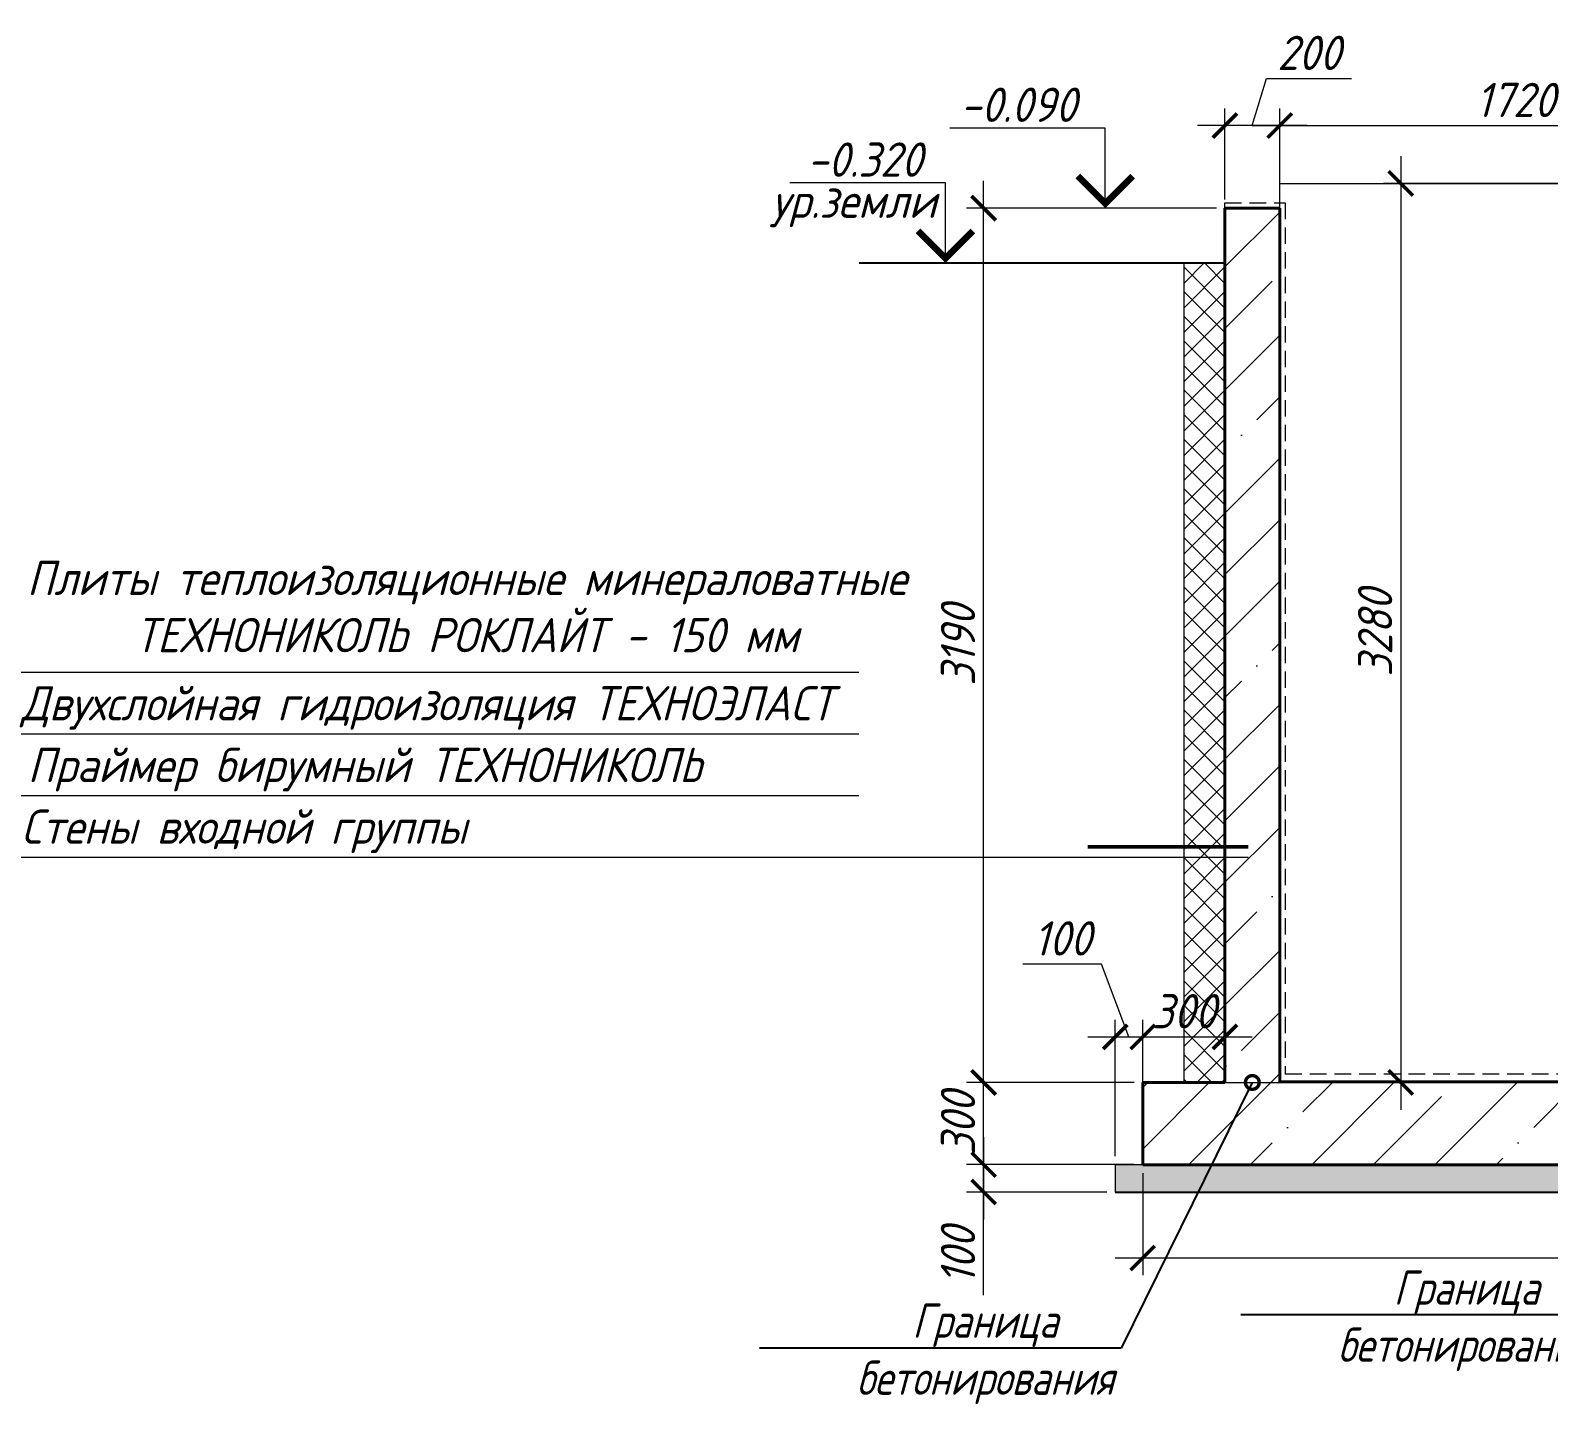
# Model space of a CAD drawing. Header units: millimetres. Extents: x 504091 to 2165846, y 135022 to 442887.
# Drawn here: x 1268310 to 1273848, y 247457 to 252475 of the extents above; entities that cross this region are included whole.
import ezdxf
from ezdxf import colors
from ezdxf.entities.mleader import LeaderData, LeaderLine
from ezdxf.math import Vec2, Vec3

# ---------------------------------------------------------------- set-up
doc = ezdxf.new("R2010")
doc.units = ezdxf.units.MM
doc.linetypes.add('IMPORT-ADSK_Штриховая_ш3 п1_5 _2_', pattern=[4.5, 3, -1.5])
doc.layers.get('Defpoints').update_dxf_attribs({"color": 255})
for name, color, linetype in [('PS_Выноски', 7, 'Continuous'), ('SGRAND', 7, 'Continuous'), ('Контур', 7, 'Continuous')]:
    doc.layers.add(name, color=color, linetype=linetype)
for name, color, linetype, lineweight in [('S-STRS', 31, 'Continuous', 9), ('Монолит тонкий', 204, 'Continuous', 9), ('Размер', 7, 'Continuous', 13), ('размеры', 7, 'Continuous', 9), ('Размеры КР', 164, 'Continuous', 9), ('СПДС_+АР_Выноски', 4, 'Continuous', 9)]:
    doc.layers.add(name, color=color, linetype=linetype, lineweight=lineweight)
doc.styles.add('GOST 2.304_new', font='isocpeur.ttf', dxfattribs={"width": 0.9, "oblique": 15})
doc.linetypes.add('zem', pattern='A,1.9,[130,ltypeshp.shx,S=2.4,R=135,X=0.5,Y=-1.8],2,[130,ltypeshp.shx,S=2.4,R=135,X=0.5,Y=-1.8],2,[130,ltypeshp.shx,S=2.4,R=135,X=0.5,Y=-1.8],3.8', length=9.7)
doc.linetypes.add('зигзаг', pattern='A,0.00254,-5.08,[131,ltypeshp.shx,S=5.08,R=0,X=-5.08,Y=0],-10.16,[131,ltypeshp.shx,S=5.08,R=180,X=5.08,Y=0],-5.08', length=20.32254)
doc.dimstyles.new('SPDS 1_50', dxfattribs={"dimscale": 50, "dimtxt": 2.5, "dimasz": 1.77, "dimexe": 1.25, "dimexo": 0.625, "dimtad": 1, "dimdec": 0, "dimrnd": 0.001, "dimzin": 9, "dimtxsty": 'GOST 2.304_new', "dimblk": 'ARCHTICK', "dimcen": 2.5, "dimdle": 2, "dimclrt": 256, "dimadec": 0, "dimazin": 2, "dimtfac": 0.75, "dimtdec": 0, "dimtmove": 1, "dimatfit": 3, "dimfxl": 0, "dimtolj": 1, "dimlwd": 9, "dimlwe": 9, "dimarcsym": 0})

# ---------------------------------------------------------------- blocks, each defined once
blk = doc.blocks.new('_DotSmall')
at = {"color": 0, "linetype": 'ByBlock', "lineweight": 35, "const_width": 0.5}
blk.add_lwpolyline([(-0.0625, 0, 1), (0.0625, 0, 1)], format="xyb", close=True, dxfattribs=at)
blk = doc.blocks.new('_ArchTick')
at = {"color": 0, "linetype": 'ByBlock', "const_width": 0.15}
blk.add_lwpolyline([(-0.5, -0.5), (0.5, 0.5)], dxfattribs=at)
blk = doc.blocks.new('*D2813')
at = {"layer": 'Defpoints', "color": 0, "lineweight": 20, "transparency": 16777216}
for p in [(1272367.1, 248802.6), (1272267.1, 248336.5), (1272367.1, 248336.5)]:
    blk.add_point(p, dxfattribs=at)
at = {"layer": 'Контур', "color": 0, "lineweight": 9, "transparency": 16777216}
for p, q in [((1272217.4, 249068.3), (1271930.1, 249068.3)), ((1272317.1, 248802.6), (1272217.4, 249068.3)), ((1272267.1, 248367.7), (1272267.1, 248865.1)), ((1272367.1, 248367.7), (1272367.1, 248865.1)), ((1272167.1, 248802.6), (1272467.1, 248802.6))]:
    blk.add_line(p, q, dxfattribs=at)
at = {"layer": 'Контур', "color": 0, "lineweight": 9, "transparency": 16777216, "xscale": 88.5, "yscale": 88.5, "zscale": 88.5, "rotation": 180}
blk.add_blockref('_ArchTick', (1272267.1, 248802.6), dxfattribs=at)
at = {"layer": 'Контур', "color": 0, "lineweight": 9, "transparency": 16777216, "xscale": 88.5, "yscale": 88.5, "zscale": 88.5}
blk.add_blockref('_ArchTick', (1272367.1, 248802.6), dxfattribs=at)
at = {"layer": 'Контур', "lineweight": 20, "transparency": 16777216, "insert": (1272073.8, 249162), "char_height": 125, "attachment_point": 5, "style": 'GOST 2.304_new'}
blk.add_mtext('\\A1;100', dxfattribs=at)
blk = doc.blocks.new('*D2814')
at = {"layer": 'Defpoints', "color": 0, "lineweight": 20, "transparency": 16777216}
for p in [(1272267.1, 248336.5), (1271787, 248236.5), (1272267.1, 248236.5)]:
    blk.add_point(p, dxfattribs=at)
at = {"layer": 'Контур', "color": 0, "lineweight": 9, "transparency": 16777216}
for p, q in [((1271787, 248436.5), (1271787, 248136.5)), ((1272235.8, 248336.5), (1271724.5, 248336.5)), ((1272235.8, 248236.5), (1271724.5, 248236.5)), ((1271787, 247860.7), (1271787, 248236.5))]:
    blk.add_line(p, q, dxfattribs=at)
at = {"layer": 'Контур', "color": 0, "lineweight": 9, "transparency": 16777216, "xscale": 88.5, "yscale": 88.5, "zscale": 88.5}
for p, rotation in [((1271787, 248336.5), 90), ((1271787, 248236.5), 270)]:
    blk.add_blockref('_ArchTick', p, dxfattribs=dict(at, rotation=rotation))
at = {"layer": 'Контур', "lineweight": 20, "transparency": 16777216, "insert": (1271693.3, 248004.3), "char_height": 125, "attachment_point": 5, "rotation": 90, "style": 'GOST 2.304_new'}
blk.add_mtext('\\A1;100', dxfattribs=at)
blk = doc.blocks.new('*D2815')
at = {"layer": 'Defpoints', "color": 0, "lineweight": 20, "transparency": 16777216}
for p in [(1272367.1, 248336.5), (1280067.5, 248336.5), (1280067.5, 247996.1)]:
    blk.add_point(p, dxfattribs=at)
at = {"layer": 'Контур', "color": 0, "lineweight": 9, "transparency": 16777216}
for p, q in [((1272367.1, 248305.2), (1272367.1, 247933.6)), ((1280067.5, 248305.2), (1280067.5, 247933.6)), ((1272267.1, 247996.1), (1280167.5, 247996.1))]:
    blk.add_line(p, q, dxfattribs=at)
at = {"layer": 'Контур', "color": 0, "lineweight": 9, "transparency": 16777216, "xscale": 88.5, "yscale": 88.5, "zscale": 88.5, "rotation": 180}
blk.add_blockref('_ArchTick', (1272367.1, 247996.1), dxfattribs=at)
at = {"layer": 'Контур', "color": 0, "lineweight": 9, "transparency": 16777216, "xscale": 88.5, "yscale": 88.5, "zscale": 88.5}
blk.add_blockref('_ArchTick', (1280067.5, 247996.1), dxfattribs=at)
at = {"layer": 'Контур', "lineweight": 20, "transparency": 16777216, "insert": (1276217.3, 248089.9), "char_height": 125, "attachment_point": 5, "style": 'GOST 2.304_new'}
blk.add_mtext('\\A1;7700', dxfattribs=at)
blk = doc.blocks.new('*D2816')
at = {"layer": 'Defpoints', "color": 0, "lineweight": 20, "transparency": 16777216}
for p in [(1271787, 248636.5), (1272367.1, 248636.5), (1272367.1, 248336.5)]:
    blk.add_point(p, dxfattribs=at)
at = {"layer": 'Контур', "color": 0, "lineweight": 9, "transparency": 16777216}
for p, q in [((1271787, 248236.5), (1271787, 248736.5)), ((1272335.8, 248636.5), (1271724.5, 248636.5)), ((1272335.8, 248336.5), (1271724.5, 248336.5))]:
    blk.add_line(p, q, dxfattribs=at)
at = {"layer": 'Контур', "color": 0, "lineweight": 9, "transparency": 16777216, "xscale": 88.5, "yscale": 88.5, "zscale": 88.5}
for p, rotation in [((1271787, 248636.5), 90), ((1271787, 248336.5), 270)]:
    blk.add_blockref('_ArchTick', p, dxfattribs=dict(at, rotation=rotation))
at = {"layer": 'Контур', "lineweight": 20, "transparency": 16777216, "insert": (1271693.3, 248486.5), "char_height": 125, "attachment_point": 5, "rotation": 90, "style": 'GOST 2.304_new'}
blk.add_mtext('\\A1;300', dxfattribs=at)
blk = doc.blocks.new('*D2817')
at = {"layer": 'Defpoints', "color": 0, "lineweight": 20, "transparency": 16777216}
for p in [(1271787, 251826.5), (1272667.1, 251826.5), (1272367.1, 248636.5)]:
    blk.add_point(p, dxfattribs=at)
at = {"layer": 'Контур', "color": 0, "lineweight": 9, "transparency": 16777216}
for p, q in [((1271787, 248536.5), (1271787, 251926.5)), ((1272635.8, 251826.5), (1271724.5, 251826.5)), ((1272335.8, 248636.5), (1271724.5, 248636.5))]:
    blk.add_line(p, q, dxfattribs=at)
at = {"layer": 'Контур', "color": 0, "lineweight": 9, "transparency": 16777216, "xscale": 88.5, "yscale": 88.5, "zscale": 88.5}
for p, rotation in [((1271787, 251826.5), 90), ((1271787, 248636.5), 270)]:
    blk.add_blockref('_ArchTick', p, dxfattribs=dict(at, rotation=rotation))
at = {"layer": 'Контур', "lineweight": 20, "transparency": 16777216, "insert": (1271693.3, 250231.5), "char_height": 125, "attachment_point": 5, "rotation": 90, "style": 'GOST 2.304_new'}
blk.add_mtext('\\A1;3190', dxfattribs=at)
blk = doc.blocks.new('*D2818')
at = {"layer": 'Defpoints', "color": 0, "lineweight": 20, "transparency": 16777216}
for p in [(1274587.1, 252127.5), (1272867.1, 248636.5), (1274587.1, 248636.5)]:
    blk.add_point(p, dxfattribs=at)
at = {"layer": 'Контур', "color": 0, "lineweight": 9, "transparency": 16777216}
for p, q in [((1272867.1, 248667.7), (1272867.1, 252190)), ((1274587.1, 248667.7), (1274587.1, 252190)), ((1272767.1, 252127.5), (1274687.1, 252127.5))]:
    blk.add_line(p, q, dxfattribs=at)
at = {"layer": 'Контур', "color": 0, "lineweight": 9, "transparency": 16777216, "xscale": 88.5, "yscale": 88.5, "zscale": 88.5, "rotation": 180}
blk.add_blockref('_ArchTick', (1272867.1, 252127.5), dxfattribs=at)
at = {"layer": 'Контур', "color": 0, "lineweight": 9, "transparency": 16777216, "xscale": 88.5, "yscale": 88.5, "zscale": 88.5}
blk.add_blockref('_ArchTick', (1274587.1, 252127.5), dxfattribs=at)
at = {"layer": 'Контур', "lineweight": 20, "transparency": 16777216, "insert": (1273727.1, 252221.3), "char_height": 125, "attachment_point": 5, "style": 'GOST 2.304_new'}
blk.add_mtext('\\A1;1720', dxfattribs=at)
blk = doc.blocks.new('*D2819')
at = {"layer": 'Defpoints', "color": 0, "lineweight": 20, "transparency": 16777216}
for p in [(1272667.1, 252127.5), (1272667.1, 251826.5), (1272867.1, 251826.5)]:
    blk.add_point(p, dxfattribs=at)
at = {"layer": 'Контур', "color": 0, "lineweight": 9, "transparency": 16777216}
for p, q in [((1272767.1, 252127.5), (1272818.6, 252299.4)), ((1272818.6, 252299.4), (1273128.4, 252299.4)), ((1272667.1, 251857.7), (1272667.1, 252190)), ((1272867.1, 251857.7), (1272867.1, 252190)), ((1272967.1, 252127.5), (1272567.1, 252127.5))]:
    blk.add_line(p, q, dxfattribs=at)
at = {"layer": 'Контур', "color": 0, "lineweight": 9, "transparency": 16777216, "xscale": 88.5, "yscale": 88.5, "zscale": 88.5, "rotation": 180}
blk.add_blockref('_ArchTick', (1272667.1, 252127.5), dxfattribs=at)
at = {"layer": 'Контур', "color": 0, "lineweight": 9, "transparency": 16777216, "xscale": 88.5, "yscale": 88.5, "zscale": 88.5}
blk.add_blockref('_ArchTick', (1272867.1, 252127.5), dxfattribs=at)
at = {"layer": 'Контур', "lineweight": 20, "transparency": 16777216, "insert": (1272973.5, 252393.1), "char_height": 125, "attachment_point": 5, "style": 'GOST 2.304_new'}
blk.add_mtext('\\A1;200', dxfattribs=at)
blk = doc.blocks.new('*D2824')
at = {"layer": 'Defpoints', "color": 0, "lineweight": 20, "transparency": 16777216}
for p in [(1275504.5, 251916.6), (1273308.6, 248636.5), (1273358, 248636.5)]:
    blk.add_point(p, dxfattribs=at)
at = {"layer": 'Контур', "color": 0, "lineweight": 9, "transparency": 16777216}
for p, q in [((1273308.6, 252016.6), (1273308.6, 248536.5)), ((1275473.3, 251916.6), (1273246.1, 251916.6)), ((1273326.8, 248636.5), (1273246.1, 248636.5))]:
    blk.add_line(p, q, dxfattribs=at)
at = {"layer": 'Контур', "color": 0, "lineweight": 9, "transparency": 16777216, "xscale": 88.5, "yscale": 88.5, "zscale": 88.5}
for p, rotation in [((1273308.6, 251916.6), 90), ((1273308.6, 248636.5), 270)]:
    blk.add_blockref('_ArchTick', p, dxfattribs=dict(at, rotation=rotation))
at = {"layer": 'Контур', "lineweight": 20, "transparency": 16777216, "insert": (1273214.9, 250276.5), "char_height": 125, "attachment_point": 5, "rotation": 90, "style": 'GOST 2.304_new'}
blk.add_mtext('\\A1;3280', dxfattribs=at)
blk = doc.blocks.new('*D2832')
at = {"layer": 'Defpoints', "color": 0, "lineweight": 20, "transparency": 16777216}
for p in [(1272667.1, 248802.6), (1272367.1, 248636.5), (1272667.1, 248636.5)]:
    blk.add_point(p, dxfattribs=at)
at = {"layer": 'Контур', "color": 0, "lineweight": 9, "transparency": 16777216}
for p, q in [((1272367.1, 248667.7), (1272367.1, 248865.1)), ((1272667.1, 248667.7), (1272667.1, 248865.1)), ((1272267.1, 248802.6), (1272767.1, 248802.6))]:
    blk.add_line(p, q, dxfattribs=at)
at = {"layer": 'Контур', "color": 0, "lineweight": 9, "transparency": 16777216, "xscale": 88.5, "yscale": 88.5, "zscale": 88.5, "rotation": 180}
blk.add_blockref('_ArchTick', (1272367.1, 248802.6), dxfattribs=at)
at = {"layer": 'Контур', "color": 0, "lineweight": 9, "transparency": 16777216, "xscale": 88.5, "yscale": 88.5, "zscale": 88.5}
blk.add_blockref('_ArchTick', (1272667.1, 248802.6), dxfattribs=at)
at = {"layer": 'Контур', "lineweight": 20, "transparency": 16777216, "insert": (1272517.1, 248896.4), "char_height": 125, "attachment_point": 5, "style": 'GOST 2.304_new'}
blk.add_mtext('\\A1;300', dxfattribs=at)

msp = doc.modelspace()

# ---------------------------------------------------------------- hatches: boundary and pattern name
at = {"layer": 'SGRAND', "lineweight": 20}
h = msp.add_hatch(dxfattribs=at)
h.set_pattern_fill('ANSI35', color=256, scale=50)
h.paths.add_polyline_path([(1274664.3226, 248630.8468, -0.285542811), (1274660.8374, 248636.452), (1274587.0874, 248636.452), (1272867.0874, 248636.452), (1272773.3374, 248636.452, -0.555763046), (1272764.3226, 248630.8468), (1272619.1129, 248336.452), (1274519.1129, 248336.452)])
h.paths.add_polyline_path([(1272764.3226, 248630.8468, -0.285542811), (1272760.8374, 248636.452), (1272667.0874, 248636.452), (1272367.0874, 248636.452), (1272367.0874, 248336.452), (1272619.1129, 248336.452)])
h.paths.add_polyline_path([(1272867.0874, 251826.452), (1272667.0874, 251826.452), (1272667.0874, 248636.452), (1272760.8374, 248636.452), (1272867.0874, 248636.452)])
h = msp.add_hatch(dxfattribs=at)
h.set_pattern_fill('ANSI37', color=256, scale=20)
h.paths.add_polyline_path([(1272667.0874, 251626.452), (1272517.0874, 251626.452), (1272517.0874, 248636.452), (1272667.0874, 248636.452)])
h.paths.add_polyline_path([(1272329.48, 248753.6965), (1272628.23, 248753.6965), (1272708.0442, 249051.5669), (1272409.2942, 249051.5669)], flags=9)
h = msp.add_hatch(dxfattribs=at)
h.set_pattern_fill('AR-CONC', color=256, scale=0.5)
h.set_pattern_definition([(50, (109808.05, 8567.66), (91.0923345, -7.969543), [9.525, -104.775]), (355, (109808.05, 8567.66), (-17.621711, 95.5284226), [7.62, -83.820292]), (100.451445, (109815.64, 8567), (73.4706235, 87.558876), [8.0950044, -89.045122]), (46.1842, (109808.05, 8593.06), (135.53952, -21.021164), [14.2875, -157.1625]), (96.635558, (109819.35, 8591.31), (118.702067, 123.713062), [12.142512, -133.567804]), (351.184151, (109808.05, 8593.06), (118.702067, 123.713062), [11.429984, -125.729866]), (21, (109820.75, 8586.71), (75.8071956, -51.132599), [9.525, -104.775]), (326, (109820.75, 8586.71), (30.901014, 92.093983), [7.62, -83.82]), (71.451445, (109827.07, 8582.45), (106.7082096, 40.9613844), [8.0950044, -89.044969]), (37.5, (109808.05, 8567.66), (1.5443016, 42.2775194), [0, -82.804, 0, -85.09, 0, -84.1375]), (7.5, (109808.05, 8567.66), (33.4098313, 50.0902874), [0, -48.514, 0, -80.899, 0, -32.0675]), (327.5, (109779.73, 8567.66), (67.7952976, -2.864372), [0, -31.75, 0, -99.06, 0, -131.445]), (317.5, (109767.03, 8567.66), (74.0645907, 12.7132455), [0, -41.275, 0, -65.786, 0, -93.345])])
h.paths.add_polyline_path([(1280166.5007, 248336.452), (1280066.5007, 248336.452), (1278296.5007, 248336.452), (1272267.0874, 248336.452), (1272267.0874, 248236.452), (1280166.5007, 248236.452)])

# ---------------------------------------------------------------- linework, layer by layer
at = {"layer": 'Defpoints', "lineweight": 20}
msp.add_line((1272867.0874, 251916.6449), (1290135.866, 251916.6449), dxfattribs=at)
at = {"layer": 'PS_Выноски', "linetype": 'zem'}
for p, q in [((1271332.8027, 251626.452), (1272667.0874, 251626.452)), ((1272267.0874, 248236.452), (1280166.5007, 248236.452))]:
    msp.add_line(p, q, dxfattribs=at)
at = {"layer": 'S-STRS', "color": 18, "linetype": 'IMPORT-ADSK_Штриховая_ш3 п1_5 _2_', "ltscale": 20, "true_color": 0x000000}
for p, q in [((1272667.0874, 251846.452), (1272887.0874, 251846.452)), ((1272887.0874, 251846.452), (1272887.0874, 248666.452))]:
    msp.add_line(p, q, dxfattribs=at)
msp.add_lwpolyline([(1272887.0874, 248668.452), (1274567.0874, 248668.452)], dxfattribs=at)
at = {"layer": 'SGRAND', "lineweight": 20}
msp.add_line((1272517.0874, 251626.452), (1272517.0874, 248636.452), dxfattribs=at)
at = {"layer": 'Контур', "lineweight": 20}
msp.add_line((1272667.0874, 251826.452), (1272667.0874, 251846.452), dxfattribs=at)
at = {"layer": 'Монолит тонкий', "lineweight": 40, "ltscale": 100}
for p, q in [((1272667.0874, 251826.452), (1272667.0874, 248636.452)), ((1272667.0874, 251826.452), (1272867.0874, 251826.452)), ((1272867.0874, 251826.452), (1272867.0874, 248636.452)), ((1272367.0874, 248636.452), (1272667.0874, 248636.452)), ((1272367.0874, 248636.452), (1272367.0874, 248336.452)), ((1272367.0874, 248336.452), (1280066.5007, 248336.452))]:
    msp.add_line(p, q, dxfattribs=at)
msp.add_lwpolyline([(1272867.0874, 248638.452), (1274587.0874, 248638.452)], dxfattribs=at)
at = {"layer": 'размеры', "ltscale": 50}
msp.add_line((1272517.0874, 251626.452), (1272667.0874, 251626.452), dxfattribs=at)
for points in [[(1272230.5249, 251826.452), (1272230.5249, 252118.7557), (1271663.4033, 252118.7557)], [(1271647.462, 251626.452), (1271647.462, 251918.7557), (1271080.3405, 251918.7557)]]:
    msp.add_lwpolyline(points, dxfattribs=at)
at = {"layer": 'размеры', "ltscale": 50, "const_width": 24}
for points in [[(1272330.5249, 251943.4226), (1272230.5249, 251843.4226), (1272130.5249, 251943.4226)], [(1271747.462, 251743.4226), (1271647.462, 251643.4226), (1271547.462, 251743.4226)]]:
    msp.add_lwpolyline(points, dxfattribs=at)
at = {"layer": 'Размеры КР', "lineweight": 50}
msp.add_line((1272751.5662, 249496.5514), (1272167.2411, 249496.5514), dxfattribs=at)
at = {"layer": 'Размеры КР', "linetype": 'зигзаг', "lineweight": 20}
msp.add_line((1272667.0874, 248636.452), (1272867.0874, 248636.452), dxfattribs=at)
at = {"layer": 'Размеры КР', "lineweight": 20}
for p, q in [((1272367.0874, 248336.452), (1272267.0874, 248336.452)), ((1272267.0874, 248336.452), (1272267.0874, 248236.452))]:
    msp.add_line(p, q, dxfattribs=at)
at = {"layer": 'СПДС_+АР_Выноски', "color": 251, "ltscale": 100, "true_color": 0x636466}
for p, q in [((1271331.1584, 250132.3726), (1268217.6725, 250132.3726)), ((1271331.1584, 249907.3726), (1268217.6725, 249907.3726)), ((1271331.1584, 249682.3726), (1268217.6725, 249682.3726)), ((1272751.5662, 249457.3726), (1268217.6725, 249457.3726))]:
    msp.add_line(p, q, dxfattribs=at)

# ---------------------------------------------------------------- texts
at = {"layer": 'размеры', "ltscale": 50, "style": 'GOST 2.304_new', "oblique": 15, "width": 0.9}
for s, p in [('-0.090', (1271701.165, 252141.2289)), ('-0.320', (1271142.675, 251941.2289)), ('ур.земли', (1271012.1044, 251791.0306))]:
    msp.add_text(s, height=125, dxfattribs=at).set_placement(p)
at = {"layer": 'СПДС_+АР_Выноски', "color": 7, "ltscale": 100, "style": 'GOST 2.304_new', "oblique": 15, "width": 0.9}
for s, p in [('Двухслойная гидроизоляция ТЕХНОЭЛАСТ', (1268276.1406, 249957.3726)), ('Праймер бирумный ТЕХНОНИКОЛЬ', (1268299.6319, 249732.3726)), ('Стены входной группы', (1268276.4008, 249507.3726))]:
    msp.add_text(s, height=125, dxfattribs=at).set_placement(p)

# ---------------------------------------------------------------- dimensions: what is measured, and where the dimension line sits
at = {"layer": 'Контур', "lineweight": 20}
for base, p1, p2, picture, middle in [((1272667.0874, 252127.5125), (1272867.0874, 251826.452), (1272667.0874, 251826.452), '*D2819', (1272849.8999, 252393.1375)), ((1274587.0874, 252127.5125), (1272867.0874, 248636.452), (1274587.0874, 248636.452), '*D2818', (1273727.0874, 252221.2625)), ((1280067.5007, 247996.1344), (1272367.0874, 248336.452), (1280067.5007, 248336.452), '*D2815', (1276217.2941, 248089.8844))]:
    dim = msp.add_linear_dim(base=base, p1=p1, p2=p2, dimstyle='SPDS 1_50', dxfattribs=at)
    dim.commit()
    dim.dimension.update_dxf_attribs({"geometry": picture, "text_midpoint": middle})
for base, p1, p2, picture, middle in [((1273308.6016, 248636.452), (1275504.5168, 251916.6449), (1273358.0424, 248636.452), '*D2824', (1273214.8516, 250276.5485)), ((1271787.0461, 251826.452), (1272367.0874, 248636.452), (1272667.0874, 251826.452), '*D2817', (1271693.2961, 250231.452))]:
    dim = msp.add_linear_dim(base=base, p1=p1, p2=p2, angle=90, dimstyle='SPDS 1_50', dxfattribs=at)
    dim.commit()
    dim.dimension.update_dxf_attribs({"geometry": picture, "text_midpoint": middle})
for base, p1, p2, picture, middle in [((1272367.0874, 248802.6317), (1272267.0874, 248336.452), (1272367.0874, 248336.452), '*D2813', (1272186.1273, 249068.2567)), ((1272667.0874, 248802.6317), (1272367.0874, 248636.452), (1272667.0874, 248636.452), '*D2832', (1272517.0874, 248802.6317))]:
    dim = msp.add_linear_dim(base=base, p1=p1, p2=p2, dimstyle='SPDS 1_50', dxfattribs=at)
    dim.commit()
    dim.dimension.update_dxf_attribs({"geometry": picture, "text_midpoint": middle, "dimtype": 160})
for base, p1, p2, picture, middle in [((1271787.0461, 248636.452), (1272367.0874, 248336.452), (1272367.0874, 248636.452), '*D2816', (1271787.0461, 248486.452)), ((1271787.0461, 248236.452), (1272267.0874, 248336.452), (1272267.0874, 248236.452), '*D2814', (1271929.565, 248004.2817))]:
    dim = msp.add_linear_dim(base=base, p1=p1, p2=p2, angle=90, dimstyle='SPDS 1_50', dxfattribs=at)
    dim.commit()
    dim.dimension.update_dxf_attribs({"geometry": picture, "text_midpoint": middle, "dimtype": 160})

# ---------------------------------------------------------------- leaders
at = {"layer": 'Размер', "ltscale": 20}
ml = msp.add_multileader_mtext('Standard', dxfattribs=at)
ml.set_content('\\A1;{\\W0.8;Граница бетонирования}', color=256, style='GOST 2.304_new')
ml.set_leader_properties()
ml.set_arrow_properties(name='DOTSMALL')
ml.build(insert=Vec2(0, 0))
ml.multileader.update_dxf_attribs({"text_left_attachment_type": 6, "text_right_attachment_type": 6, "dogleg_length": 1, "arrow_head_size": 100})
ctx = ml.context
ctx.base_point, ctx.char_height, ctx.arrow_head_size, ctx.landing_gap_size, ctx.plane_origin = Vec3(1271315.6832, 247667.5478), 125, 100, 0, Vec3(1249732.4277, 394116.6382)
ctx.left_attachment, ctx.right_attachment, ctx.text_align_type = 6, 6, 1
notes = []
notes.append((ctx, [(0, (1, 1, 0), (1272289.1768, 247667.5478), (-1, 0), 20, [(0, [(1272767.0874, 248636.452)], 0, [])])]))
ctx.mtext.insert, ctx.mtext.rotation, ctx.mtext.width, ctx.mtext.alignment, ctx.mtext.flow_direction = Vec3(1271792.43, 247830.0478), 6.283185307, 1286.674802, 2, 5
ml = msp.add_multileader_mtext('Standard', dxfattribs=at)
ml.set_content('\\A1;{\\W0.8;Граница бетонирования}', color=256, style='GOST 2.304_new')
ml.set_leader_properties()
ml.set_arrow_properties(name='DOTSMALL')
ml.build(insert=Vec2(0, 0))
ml.multileader.update_dxf_attribs({"text_left_attachment_type": 6, "text_right_attachment_type": 6, "dogleg_length": 1, "arrow_head_size": 100})
ctx = ml.context
ctx.base_point, ctx.char_height, ctx.arrow_head_size, ctx.landing_gap_size, ctx.plane_origin = Vec3(1273071.469, 247788.0464), 125, 100, 0, Vec3(1251632.4277, 394116.6382)
ctx.left_attachment, ctx.right_attachment, ctx.text_align_type = 6, 6, 1
notes.append((ctx, [(0, (1, 1, 0), (1274044.9626, 247788.0464), (-1, 0), 20, [(0, [(1274667.0874, 248636.452)], 0, [])])]))
ctx.mtext.insert, ctx.mtext.rotation, ctx.mtext.width, ctx.mtext.alignment, ctx.mtext.flow_direction = Vec3(1273548.2158, 247950.5464), 6.283185307, 1286.674802, 2, 5
for ctx, leaders in notes:
    for number, flags, end, landing, length, lines in leaders:
        leader = LeaderData()
        leader.index, (leader.has_last_leader_line, leader.has_dogleg_vector, leader.attachment_direction) = number, flags
        leader.last_leader_point, leader.dogleg_vector, leader.dogleg_length = Vec3(end), Vec3(landing), length
        for number, points, colour, breaks in lines:
            line = LeaderLine()
            line.index, line.vertices, line.color, line.breaks = number, Vec3.list(points), colors.encode_raw_color(colour), breaks
            leader.lines.append(line)
        ctx.leaders.append(leader)

# ---------------------------------------------------------------- next in the draw order: texts
at = {"layer": 'Размер', "ltscale": 20, "insert": (1269901.6528, 250539.5421), "char_height": 125, "width": 3235.587807, "attachment_point": 2, "style": 'GOST 2.304_new', "bg_fill": 2}
msp.add_mtext('\\A1;Плиты теплоизоляционные минераловатные ТЕХНОНИКОЛЬ РОКЛАЙТ - 150 мм', dxfattribs=at)

doc.saveas('drawing.dxf')
